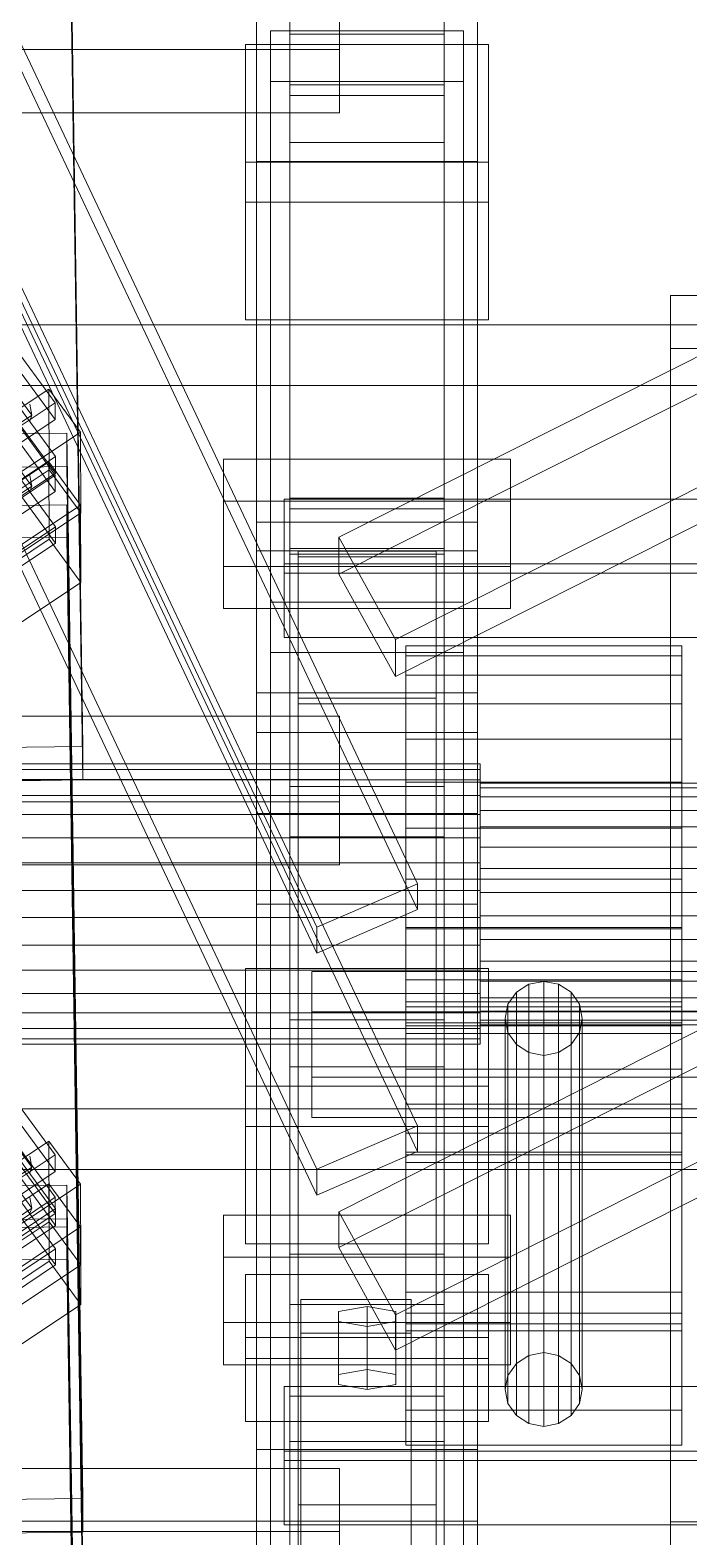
# Model space of a CAD drawing. Header units: millimetres. Extents: x -1970 to 34302, y -65268 to 6837.
# Drawn here: x 369 to 488.3, y -32919.6 to -32646.6 of the extents above; entities that cross this region are included whole.
import ezdxf

# ---------------------------------------------------------------- set-up
doc = ezdxf.new("R2010")
doc.units = ezdxf.units.MM
for name, color, linetype, lineweight in [('frontal_C01', 7, 'Continuous', 0), ('frontal_C02', 7, 'Continuous', 0), ('frontal_tolva', 7, 'Continuous', 0)]:
    doc.layers.add(name, color=color, linetype=linetype, lineweight=lineweight)

msp = doc.modelspace()

# ---------------------------------------------------------------- linework, layer by layer
at = {"layer": 'frontal_C01'}
for p, q in [((416, -32658.474), (416, -32444.15)), ((444, -32444.15), (444, -32658.474)), ((416, -32452.672), (416, -32666.996)), ((444, -32666.996), (444, -32452.672)), ((410, -32670.388), (410, -32507.547)), ((450, -32670.388), (450, -32507.547)), ((375.644, -32583.371), (378.512, -32776.371)), ((378.512, -32782.459), (375.644, -32589.459)), ((416, -32825.881), (416, -32611.557)), ((444, -32611.557), (444, -32825.881)), ((424.864, -32738.466), (674.864, -32612.73)), ((416, -32620.079), (416, -32834.403)), ((674.864, -32619.426), (424.864, -32745.163)), ((444, -32834.403), (444, -32620.079)), ((435.136, -32756.998), (685.136, -32631.261)), ((410, -32632.286), (410, -32670.388)), ((410, -32735.774), (410, -32632.286)), ((450, -32670.388), (450, -32632.286)), ((450, -32632.286), (450, -32735.774)), ((425, -32634.686), (425, -32650.148)), ((435.136, -32763.694), (685.136, -32637.957)), ((412.5, -32655.903), (412.5, -32646.772)), ((412.5, -32646.772), (447.5, -32646.772)), ((412.5, -32923.012), (412.5, -32646.772)), ((416, -32656.508), (416, -32647.377)), ((416, -32647.377), (444, -32647.377)), ((416, -32731.395), (416, -32647.377)), ((425, -32661.579), (425, -32646.116)), ((444, -32647.377), (444, -32656.508)), ((444, -32647.377), (444, -32731.395)), ((447.5, -32646.772), (447.5, -32655.903)), ((447.5, -32646.772), (447.5, -32923.012)), ((425, -32650.148), (-425, -32650.148)), ((408, -32670.531), (408, -32649.224)), ((408, -32649.224), (452, -32649.224)), ((408, -32677.801), (408, -32649.224)), ((425, -32661.579), (425, -32650.148)), ((452, -32649.224), (452, -32670.531)), ((452, -32649.224), (452, -32677.801)), ((447.5, -32655.903), (412.5, -32655.903)), ((412.5, -32932.143), (412.5, -32655.903)), ((447.5, -32932.143), (447.5, -32655.903)), ((444, -32656.508), (416, -32656.508)), ((416, -32656.508), (416, -32740.526)), ((444, -32658.474), (416, -32658.474)), ((416, -32658.474), (416, -32666.996)), ((444, -32740.526), (444, -32656.508)), ((444, -32666.996), (444, -32658.474)), ((-425, -32661.579), (425, -32661.579)), ((416, -32666.996), (444, -32666.996)), ((452, -32670.531), (408, -32670.531)), ((408, -32670.531), (408, -32699.107)), ((410, -32670.388), (450, -32670.388)), ((410, -32773.876), (410, -32670.388)), ((450, -32773.876), (450, -32670.388)), ((452, -32699.107), (452, -32670.531)), ((345.969, -32676.673), (373.501, -32714.116)), ((452, -32677.801), (408, -32677.801)), ((408, -32677.801), (408, -32699.107)), ((452, -32699.107), (452, -32677.801)), ((373.513, -32717.16), (345.981, -32679.716)), ((346.008, -32686.413), (373.539, -32723.856)), ((373.551, -32726.9), (346.02, -32689.456)), ((408, -32699.107), (452, -32699.107)), ((369.265, -32716.374), (363.53, -32708.574)), ((360.882, -32719.296), (372.35, -32711.643)), ((372.35, -32711.643), (372.408, -32726.253)), ((372.35, -32711.643), (378.086, -32719.444)), ((373.501, -32714.116), (362.033, -32721.77)), ((369.265, -32716.374), (368.888, -32714.373)), ((373.513, -32717.16), (373.501, -32714.116)), ((359.436, -32722.934), (369.265, -32716.374)), ((362.045, -32724.813), (373.513, -32717.16)), ((368.9, -32717.366), (369.265, -32716.374)), ((357.646, -32719.852), (375.644, -32719.609)), ((378.086, -32719.444), (366.618, -32727.097)), ((375.644, -32719.609), (375.644, -32725.697)), ((375.644, -32719.609), (378.512, -32912.609)), ((378.143, -32734.054), (378.086, -32719.444)), ((373.539, -32723.856), (362.071, -32731.51)), ((373.551, -32726.9), (373.539, -32723.856)), ((375.644, -32725.697), (357.646, -32725.94)), ((372.408, -32726.253), (360.939, -32733.906)), ((362.083, -32734.553), (373.551, -32726.9)), ((378.143, -32734.054), (372.408, -32726.253)), ((378.512, -32918.697), (375.644, -32725.697)), ((404, -32743.795), (404, -32724.315)), ((404, -32724.315), (456, -32724.315)), ((404, -32731.936), (404, -32724.315)), ((456, -32724.315), (456, -32743.795)), ((456, -32724.315), (456, -32731.936)), ((456, -32731.936), (404, -32731.936)), ((404, -32731.936), (404, -32751.416)), ((444, -32731.395), (416, -32731.395)), ((416, -32731.395), (416, -32740.526)), ((444, -32740.526), (444, -32731.395)), ((456, -32751.416), (456, -32731.936)), ((366.675, -32741.707), (378.143, -32734.054)), ((450, -32735.774), (410, -32735.774)), ((410, -32735.774), (410, -32773.876)), ((410, -33101.026), (410, -32735.774)), ((450, -32773.876), (450, -32735.774)), ((450, -32735.774), (450, -33101.026)), ((416, -32740.526), (444, -32740.526)), ((435.136, -32756.998), (424.864, -32738.466)), ((424.864, -32738.466), (424.864, -32745.163)), ((450, -32740.922), (410, -32740.922)), ((410, -32740.922), (410, -32788.55)), ((410, -32903.764), (410, -32740.922)), ((417.5, -32768.659), (417.5, -32740.992)), ((417.5, -32740.992), (442.5, -32740.992)), ((417.5, -32740.992), (417.5, -32913.744)), ((442.5, -32742.009), (417.5, -32742.009)), ((417.5, -32742.009), (417.5, -32767.641)), ((417.5, -33383.501), (417.5, -32742.009)), ((442.5, -32740.992), (442.5, -32768.659)), ((442.5, -32913.744), (442.5, -32740.992)), ((442.5, -32767.641), (442.5, -32742.009)), ((442.5, -32742.009), (442.5, -33383.501)), ((450, -32788.55), (450, -32740.922)), ((450, -32740.922), (450, -32903.764)), ((456, -32743.795), (404, -32743.795)), ((404, -32743.795), (404, -32751.416)), ((424.864, -32745.163), (435.136, -32763.694)), ((456, -32751.416), (456, -32743.795)), ((404, -32751.416), (456, -32751.416)), ((412.5, -32759.391), (412.5, -32750.26)), ((412.5, -32750.26), (447.5, -32750.26)), ((412.5, -33026.5), (412.5, -32750.26)), ((447.5, -32750.26), (447.5, -32759.391)), ((447.5, -32750.26), (447.5, -33026.5)), ((435.136, -32763.694), (435.136, -32756.998)), ((447.5, -32759.391), (412.5, -32759.391)), ((412.5, -33035.631), (412.5, -32759.391)), ((447.5, -33035.631), (447.5, -32759.391)), ((417.5, -32767.641), (442.5, -32767.641)), ((417.5, -33409.133), (417.5, -32767.641)), ((442.5, -33409.133), (442.5, -32767.641)), ((442.5, -32768.659), (417.5, -32768.659)), ((417.5, -32768.659), (417.5, -32941.411)), ((442.5, -32768.659), (442.5, -32941.411)), ((-425, -32770.924), (425, -32770.924)), ((425, -32770.924), (425, -32786.386)), ((425, -32770.924), (425, -32782.355)), ((410, -32773.876), (450, -32773.876)), ((410, -33139.128), (410, -32773.876)), ((450, -33139.128), (450, -32773.876)), ((378.512, -32776.371), (360.514, -32776.614)), ((378.512, -32782.459), (378.512, -32776.371)), ((425, -32782.355), (-425, -32782.355)), ((360.514, -32782.702), (378.512, -32782.459)), ((416, -32792.746), (416, -32783.615)), ((416, -32783.615), (444, -32783.615)), ((416, -32868.364), (416, -32783.615)), ((425, -32797.817), (425, -32782.355)), ((444, -32783.615), (444, -32792.746)), ((444, -32783.615), (444, -32868.364)), ((425, -32786.386), (-425, -32786.386)), ((425, -32797.817), (425, -32786.386)), ((410, -32788.55), (450, -32788.55)), ((410, -32951.391), (410, -32788.55)), ((450, -32951.391), (450, -32788.55)), ((444, -32792.746), (416, -32792.746)), ((416, -32792.746), (416, -32877.496)), ((444, -32877.496), (444, -32792.746)), ((-425, -32797.817), (425, -32797.817)), ((345.969, -32812.911), (373.501, -32850.354)), ((373.513, -32853.398), (345.981, -32815.954)), ((408, -32837.938), (408, -32816.631)), ((408, -32816.631), (452, -32816.631)), ((408, -32845.208), (408, -32816.631)), ((452, -32816.631), (452, -32837.938)), ((452, -32816.631), (452, -32845.208)), ((346.008, -32822.651), (373.539, -32860.094)), ((373.551, -32863.138), (346.02, -32825.695)), ((444, -32825.881), (416, -32825.881)), ((416, -32825.881), (416, -32834.403)), ((444, -32834.403), (444, -32825.881)), ((416, -32834.403), (444, -32834.403)), ((452, -32837.938), (408, -32837.938)), ((408, -32837.938), (408, -32866.514)), ((452, -32866.514), (452, -32837.938)), ((369.265, -32852.613), (363.53, -32844.812)), ((452, -32845.208), (408, -32845.208)), ((408, -32845.208), (408, -32866.514)), ((452, -32866.514), (452, -32845.208)), ((360.882, -32855.534), (372.35, -32847.881)), ((372.35, -32847.881), (372.408, -32862.491)), ((372.35, -32847.881), (378.086, -32855.682)), ((373.501, -32850.354), (362.033, -32858.008)), ((369.265, -32852.613), (368.888, -32850.611)), ((373.513, -32853.398), (373.501, -32850.354)), ((359.436, -32859.172), (369.265, -32852.613)), ((362.045, -32861.051), (373.513, -32853.398)), ((368.9, -32853.604), (369.265, -32852.613)), ((357.646, -32856.09), (375.644, -32855.848)), ((378.086, -32855.682), (366.618, -32863.335)), ((375.644, -32855.848), (375.644, -32861.935)), ((375.644, -32855.848), (378.512, -33048.848)), ((378.143, -32870.292), (378.086, -32855.682)), ((373.539, -32860.094), (362.071, -32867.748)), ((373.551, -32863.138), (373.539, -32860.094)), ((375.644, -32861.935), (357.646, -32862.178)), ((372.408, -32862.491), (360.939, -32870.144)), ((362.083, -32870.791), (373.551, -32863.138)), ((378.143, -32870.292), (372.408, -32862.491)), ((378.512, -33054.935), (375.644, -32861.935)), ((404, -32880.765), (404, -32861.285)), ((404, -32861.285), (456, -32861.285)), ((404, -32868.905), (404, -32861.285)), ((456, -32861.285), (456, -32880.765)), ((456, -32861.285), (456, -32868.905)), ((456, -32868.905), (404, -32868.905)), ((404, -32868.905), (404, -32888.385)), ((408, -32866.514), (452, -32866.514)), ((444, -32868.364), (416, -32868.364)), ((416, -32868.364), (416, -32877.496)), ((444, -32877.496), (444, -32868.364)), ((456, -32888.385), (456, -32868.905)), ((366.675, -32877.945), (378.143, -32870.292)), ((408, -32887.251), (408, -32872.032)), ((408, -32872.032), (452, -32872.032)), ((408, -32883.463), (408, -32872.032)), ((452, -32872.032), (452, -32887.251)), ((452, -32872.032), (452, -32883.463)), ((418, -32882.686), (418, -32876.598)), ((418, -32876.598), (438, -32876.598)), ((418, -33013.956), (418, -32876.598)), ((438, -32876.598), (438, -32882.686)), ((438, -32876.598), (438, -33013.956)), ((416, -32877.496), (444, -32877.496)), ((430, -32877.816), (424.804, -32878.729)), ((424.804, -32878.729), (424.804, -32880.555)), ((424.804, -32890.159), (424.804, -32878.729)), ((435.196, -32878.729), (430, -32877.816)), ((430, -32889.246), (430, -32877.816)), ((435.196, -32880.555), (435.196, -32878.729)), ((435.196, -32890.159), (435.196, -32878.729)), ((456, -32880.765), (404, -32880.765)), ((404, -32880.765), (404, -32888.385)), ((424.804, -32880.555), (430, -32881.468)), ((424.804, -32891.986), (424.804, -32880.555)), ((430, -32881.468), (435.196, -32880.555)), ((430, -32881.468), (430, -32892.899)), ((435.196, -32891.986), (435.196, -32880.555)), ((456, -32888.385), (456, -32880.765)), ((452, -32883.463), (408, -32883.463)), ((408, -32883.463), (408, -32898.682)), ((438, -32882.686), (418, -32882.686)), ((418, -32882.686), (418, -33020.044)), ((438, -33020.044), (438, -32882.686)), ((452, -32898.682), (452, -32883.463)), ((452, -32887.251), (408, -32887.251)), ((408, -32887.251), (408, -32898.682)), ((452, -32898.682), (452, -32887.251)), ((404, -32888.385), (456, -32888.385)), ((424.804, -32890.159), (430, -32889.246)), ((424.804, -32891.986), (424.804, -32890.159)), ((430, -32889.246), (435.196, -32890.159)), ((435.196, -32890.159), (435.196, -32891.986)), ((430, -32892.899), (424.804, -32891.986)), ((435.196, -32891.986), (430, -32892.899)), ((408, -32898.682), (452, -32898.682)), ((450, -32903.764), (410, -32903.764)), ((410, -32903.764), (410, -32951.391)), ((410, -33007.252), (410, -32903.764)), ((450, -32951.391), (450, -32903.764)), ((450, -32903.764), (450, -33007.252)), ((-425, -32907.162), (425, -32907.162)), ((425, -32907.162), (425, -32922.624)), ((425, -32907.162), (425, -32918.593)), ((378.512, -32912.609), (360.514, -32912.852)), ((378.512, -32918.697), (378.512, -32912.609)), ((442.5, -32913.744), (417.5, -32913.744)), ((417.5, -32913.744), (417.5, -32941.411)), ((442.5, -32941.411), (442.5, -32913.744)), ((-450, -32916.727), (450, -32916.727)), ((450, -32916.727), (450, -32928.902)), ((450, -32916.727), (450, -32950.066)), ((425, -32918.593), (-425, -32918.593)), ((360.514, -32918.94), (378.512, -32918.697)), ((425, -32934.055), (425, -32918.593))]:
    msp.add_line(p, q, dxfattribs=at)
at = {"layer": 'frontal_C02'}
for p, q in [((299.114, -32504.801), (439.114, -32801.266)), ((439.114, -32805.942), (299.114, -32509.477)), ((420.886, -32809.138), (280.886, -32512.674)), ((420.886, -32813.814), (280.886, -32517.35)), ((299.114, -32548.641), (439.114, -32845.106)), ((439.114, -32849.782), (299.114, -32553.317)), ((420.886, -32852.978), (280.886, -32556.513)), ((420.886, -32857.654), (280.886, -32561.19)), ((345.969, -32689.662), (373.501, -32727.255)), ((373.513, -32730.178), (345.981, -32692.585)), ((485, -32916.833), (485, -32694.711)), ((485, -32694.711), (775, -32694.711)), ((485, -32704.274), (485, -32694.711)), ((346.008, -32699.015), (373.539, -32736.608)), ((373.551, -32739.53), (346.02, -32701.938)), ((775, -32704.274), (485, -32704.274)), ((485, -32704.274), (485, -32926.396)), ((369.265, -32729.243), (363.53, -32721.411)), ((360.882, -32732.496), (372.35, -32724.812)), ((372.35, -32724.812), (372.408, -32738.841)), ((372.35, -32724.812), (378.086, -32732.644)), ((359.436, -32735.828), (369.265, -32729.243)), ((373.501, -32727.255), (362.033, -32734.939)), ((369.265, -32729.243), (368.888, -32727.298)), ((368.9, -32730.173), (369.265, -32729.243)), ((373.513, -32730.178), (373.501, -32727.255)), ((362.045, -32737.861), (373.513, -32730.178)), ((415, -32743.279), (415, -32731.588)), ((415, -32731.588), (760, -32731.588)), ((415, -32744.977), (415, -32731.588)), ((357.646, -32732.867), (375.644, -32732.624)), ((378.086, -32732.644), (366.618, -32740.327)), ((375.644, -32732.624), (375.644, -32738.469)), ((375.644, -32732.624), (378.512, -32926.391)), ((378.143, -32746.673), (378.086, -32732.644)), ((416, -32741.525), (416, -32733.342)), ((416, -32733.342), (444, -32733.342)), ((416, -32948.517), (416, -32733.342)), ((424.864, -32860.716), (674.864, -32734.479)), ((444, -32733.342), (444, -32741.525)), ((444, -32733.342), (444, -32948.517)), ((373.539, -32736.608), (362.071, -32744.291)), ((373.551, -32739.53), (373.539, -32736.608)), ((375.644, -32738.469), (357.646, -32738.713)), ((372.408, -32738.841), (360.939, -32746.524)), ((362.083, -32747.214), (373.551, -32739.53)), ((378.143, -32746.673), (372.408, -32738.841)), ((378.512, -32932.236), (375.644, -32738.469)), ((760, -32743.279), (415, -32743.279)), ((415, -32743.279), (415, -32756.667)), ((444, -32741.525), (416, -32741.525)), ((416, -32741.525), (416, -32956.701)), ((674.864, -32740.909), (424.864, -32867.145)), ((444, -32956.701), (444, -32741.525)), ((760, -32744.977), (415, -32744.977)), ((415, -32744.977), (415, -32756.667)), ((366.675, -32754.356), (378.143, -32746.673)), ((435.136, -32879.321), (685.136, -32753.084)), ((415, -32756.667), (760, -32756.667)), ((435.136, -32885.751), (685.136, -32759.514)), ((437, -32763.443), (437, -32758.156)), ((437, -32758.156), (437, -32759.991)), ((487, -32758.156), (437, -32758.156)), ((487, -32759.991), (487, -32758.156)), ((487, -32758.156), (487, -32763.443)), ((437, -32759.991), (437, -32768.67)), ((487, -32759.991), (437, -32759.991)), ((487, -32768.67), (487, -32759.991)), ((437, -32775.048), (437, -32763.443)), ((487, -32763.443), (437, -32763.443)), ((487, -32763.443), (487, -32775.048)), ((450, -32766.677), (410, -32766.677)), ((410, -32766.677), (410, -32804.93)), ((410, -32923.039), (410, -32766.677)), ((450, -32804.93), (450, -32766.677)), ((450, -32766.677), (450, -32923.039)), ((437, -32768.67), (437, -32782.869)), ((487, -32768.67), (437, -32768.67)), ((487, -32782.869), (487, -32768.67)), ((437, -32791.203), (437, -32775.048)), ((487, -32775.048), (437, -32775.048)), ((487, -32775.048), (487, -32791.203)), ((450.5, -32779.557), (342.5, -32779.557)), ((450.5, -32780.553), (342.5, -32780.553)), ((450.5, -32780.553), (450.5, -32779.557)), ((450.5, -32779.557), (450.5, -32782.425)), ((450.5, -32785.261), (450.5, -32780.553)), ((450.5, -32782.425), (342.5, -32782.425)), ((437, -32782.869), (437, -32800.429)), ((487, -32782.869), (437, -32782.869)), ((450.5, -32782.425), (450.5, -32788.721)), ((450.5, -32785.516), (450.5, -32783.041)), ((450.5, -32783.041), (450.5, -32783.9)), ((550.5, -32783.041), (450.5, -32783.041)), ((450.5, -32783.9), (450.5, -32787.962)), ((550.5, -32783.9), (450.5, -32783.9)), ((487, -32800.429), (487, -32782.869)), ((450.5, -32785.261), (342.5, -32785.261)), ((450.5, -32792.965), (450.5, -32785.261)), ((450.5, -32790.947), (450.5, -32785.516)), ((550.5, -32785.516), (450.5, -32785.516)), ((450.5, -32788.721), (342.5, -32788.721)), ((450.5, -32787.962), (450.5, -32794.609)), ((550.5, -32787.962), (450.5, -32787.962)), ((450.5, -32788.721), (450.5, -32797.486)), ((437, -32809.449), (437, -32791.203)), ((437, -32791.203), (487, -32791.203)), ((450.5, -32798.509), (450.5, -32790.947)), ((550.5, -32790.947), (450.5, -32790.947)), ((487, -32791.203), (487, -32809.449)), ((450.5, -32792.965), (342.5, -32792.965)), ((450.5, -32802.492), (450.5, -32792.965)), ((450.5, -32794.609), (450.5, -32802.828)), ((550.5, -32794.609), (450.5, -32794.609)), ((342.5, -32797.486), (450.5, -32797.486)), ((450.5, -32797.486), (450.5, -32807.386)), ((437, -32800.429), (437, -32818.676)), ((487, -32800.429), (437, -32800.429)), ((450.5, -32807.05), (450.5, -32798.509)), ((450.5, -32798.509), (550.5, -32798.509)), ((487, -32818.676), (487, -32800.429)), ((450.5, -32802.492), (342.5, -32802.492)), ((439.114, -32801.266), (420.886, -32809.138)), ((439.114, -32805.942), (439.114, -32801.266)), ((450.5, -32812.392), (450.5, -32802.492)), ((450.5, -32802.828), (450.5, -32811.369)), ((550.5, -32802.828), (450.5, -32802.828)), ((410, -32804.93), (450, -32804.93)), ((410, -32961.292), (410, -32804.93)), ((420.886, -32813.814), (439.114, -32805.942)), ((450, -32961.292), (450, -32804.93)), ((450.5, -32807.386), (342.5, -32807.386)), ((450.5, -32815.27), (450.5, -32807.05)), ((550.5, -32807.05), (450.5, -32807.05)), ((450.5, -32807.386), (450.5, -32816.913)), ((420.886, -32809.138), (420.886, -32813.814)), ((437, -32882.251), (437, -32809.185)), ((437, -32809.185), (487, -32809.185)), ((437, -32823.53), (437, -32809.185)), ((437, -32827.009), (437, -32809.449)), ((487, -32809.449), (437, -32809.449)), ((450.5, -32811.369), (450.5, -32818.931)), ((550.5, -32811.369), (450.5, -32811.369)), ((487, -32809.185), (487, -32882.251)), ((487, -32809.185), (487, -32823.53)), ((487, -32809.449), (487, -32827.009)), ((450.5, -32812.392), (342.5, -32812.392)), ((450.5, -32821.157), (450.5, -32812.392)), ((450.5, -32816.913), (342.5, -32816.913)), ((450.5, -32821.917), (450.5, -32815.27)), ((550.5, -32815.27), (450.5, -32815.27)), ((450.5, -32816.913), (450.5, -32824.617)), ((420, -32824.464), (420, -32817.157)), ((420, -32817.157), (823, -32817.157)), ((420, -32836.284), (420, -32817.157)), ((437, -32818.676), (437, -32834.831)), ((487, -32818.676), (437, -32818.676)), ((450.5, -32818.931), (450.5, -32824.363)), ((550.5, -32818.931), (450.5, -32818.931)), ((459.321, -32819.472), (457.05, -32820.923)), ((462, -32818.962), (459.321, -32819.472)), ((459.321, -32886.693), (459.321, -32819.472)), ((464.679, -32819.472), (462, -32818.962)), ((462, -32886.184), (462, -32818.962)), ((466.95, -32820.923), (464.679, -32819.472)), ((464.679, -32886.693), (464.679, -32819.472)), ((487, -32834.831), (487, -32818.676)), ((450.5, -32821.157), (342.5, -32821.157)), ((345.969, -32820.448), (373.501, -32858.041)), ((450.5, -32827.453), (450.5, -32821.157)), ((450.5, -32825.979), (450.5, -32821.917)), ((550.5, -32821.917), (450.5, -32821.917)), ((457.05, -32820.923), (455.533, -32823.095)), ((457.05, -32888.144), (457.05, -32820.923)), ((468.467, -32823.095), (466.95, -32820.923)), ((466.95, -32888.144), (466.95, -32820.923)), ((450.5, -32824.617), (342.5, -32824.617)), ((373.513, -32860.963), (345.981, -32823.37)), ((823, -32824.464), (420, -32824.464)), ((420, -32824.464), (420, -32843.59)), ((437, -32875.235), (437, -32822.627)), ((437, -32822.627), (487, -32822.627)), ((437, -32828.365), (437, -32822.627)), ((487, -32823.53), (437, -32823.53)), ((437, -32823.53), (437, -32896.596)), ((450.5, -32824.363), (450.5, -32826.838)), ((550.5, -32824.363), (450.5, -32824.363)), ((450.5, -32824.617), (450.5, -32829.326)), ((455.533, -32823.095), (455, -32825.657)), ((455.533, -32890.316), (455.533, -32823.095)), ((469, -32825.657), (468.467, -32823.095)), ((468.467, -32890.316), (468.467, -32823.095)), ((487, -32822.627), (487, -32875.235)), ((487, -32822.627), (487, -32828.365)), ((487, -32896.596), (487, -32823.53)), ((450.5, -32827.453), (342.5, -32827.453)), ((437, -32879.06), (437, -32826.452)), ((437, -32826.452), (487, -32826.452)), ((437, -32850.361), (437, -32826.452)), ((437, -32841.209), (437, -32827.009)), ((487, -32827.009), (437, -32827.009)), ((450.5, -32826.838), (450.5, -32825.979)), ((550.5, -32825.979), (450.5, -32825.979)), ((550.5, -32826.838), (450.5, -32826.838)), ((450.5, -32830.322), (450.5, -32827.453)), ((455, -32825.657), (455.533, -32828.219)), ((455, -32892.878), (455, -32825.657)), ((468.467, -32828.219), (469, -32825.657)), ((469, -32825.657), (469, -32892.878)), ((487, -32826.452), (487, -32879.06)), ((487, -32826.452), (487, -32850.361)), ((487, -32827.009), (487, -32841.209)), ((450.5, -32829.326), (342.5, -32829.326)), ((450.5, -32830.322), (342.5, -32830.322)), ((346.008, -32829.8), (373.539, -32867.393)), ((487, -32828.365), (437, -32828.365)), ((437, -32828.365), (437, -32880.973)), ((450.5, -32829.326), (450.5, -32830.322)), ((455.533, -32828.219), (457.05, -32830.39)), ((455.533, -32895.44), (455.533, -32828.219)), ((457.05, -32830.39), (459.321, -32831.842)), ((457.05, -32897.612), (457.05, -32830.39)), ((464.679, -32831.842), (466.95, -32830.39)), ((466.95, -32830.39), (468.467, -32828.219)), ((466.95, -32897.612), (466.95, -32830.39)), ((468.467, -32895.44), (468.467, -32828.219)), ((487, -32880.973), (487, -32828.365)), ((373.551, -32870.316), (346.02, -32832.723)), ((459.321, -32831.842), (462, -32832.351)), ((459.321, -32899.063), (459.321, -32831.842)), ((462, -32832.351), (464.679, -32831.842)), ((462, -32899.572), (462, -32832.351)), ((464.679, -32899.063), (464.679, -32831.842)), ((437, -32834.831), (437, -32846.435)), ((487, -32834.831), (437, -32834.831)), ((487, -32846.435), (487, -32834.831)), ((823, -32836.284), (420, -32836.284)), ((420, -32836.284), (420, -32843.59)), ((437, -32849.887), (437, -32841.209)), ((487, -32841.209), (437, -32841.209)), ((487, -32841.209), (487, -32849.887)), ((420, -32843.59), (823, -32843.59)), ((439.114, -32845.106), (420.886, -32852.978)), ((437, -32846.435), (437, -32851.722)), ((487, -32846.435), (437, -32846.435)), ((439.114, -32849.782), (439.114, -32845.106)), ((487, -32851.722), (487, -32846.435)), ((420.886, -32857.654), (439.114, -32849.782)), ((369.265, -32860.028), (363.53, -32852.196)), ((437, -32851.722), (437, -32849.887)), ((487, -32849.887), (437, -32849.887)), ((487, -32850.361), (437, -32850.361)), ((437, -32850.361), (437, -32902.968)), ((487, -32851.722), (437, -32851.722)), ((487, -32849.887), (487, -32851.722)), ((487, -32902.968), (487, -32850.361)), ((420.886, -32852.978), (420.886, -32857.654)), ((360.882, -32863.281), (372.35, -32855.597)), ((372.35, -32855.597), (372.408, -32869.626)), ((372.35, -32855.597), (378.086, -32863.429)), ((359.436, -32866.614), (369.265, -32860.028)), ((373.501, -32858.041), (362.033, -32865.724)), ((369.265, -32860.028), (368.888, -32858.084)), ((368.9, -32860.958), (369.265, -32860.028)), ((373.513, -32860.963), (373.501, -32858.041)), ((435.136, -32879.321), (424.864, -32860.716)), ((424.864, -32860.716), (424.864, -32867.145)), ((357.646, -32863.652), (375.644, -32863.409)), ((362.045, -32868.647), (373.513, -32860.963)), ((378.086, -32863.429), (366.618, -32871.113)), ((375.644, -32863.409), (375.644, -32869.254)), ((375.644, -32863.409), (378.512, -33057.176)), ((378.143, -32877.458), (378.086, -32863.429)), ((373.539, -32867.393), (362.071, -32875.076)), ((373.551, -32870.316), (373.539, -32867.393)), ((424.864, -32867.145), (435.136, -32885.751)), ((375.644, -32869.254), (357.646, -32869.498)), ((372.408, -32869.626), (360.939, -32877.31)), ((362.083, -32877.999), (373.551, -32870.316)), ((378.143, -32877.458), (372.408, -32869.626)), ((378.512, -33063.022), (375.644, -32869.254)), ((487, -32875.235), (437, -32875.235)), ((437, -32875.235), (437, -32880.973)), ((487, -32880.973), (487, -32875.235)), ((366.675, -32885.141), (378.143, -32877.458)), ((435.136, -32885.751), (435.136, -32879.321)), ((487, -32879.06), (437, -32879.06)), ((437, -32879.06), (437, -32902.968)), ((487, -32902.968), (487, -32879.06)), ((437, -32880.973), (487, -32880.973)), ((487, -32882.251), (437, -32882.251)), ((437, -32882.251), (437, -32896.596)), ((487, -32896.596), (487, -32882.251)), ((457.05, -32888.144), (459.321, -32886.693)), ((459.321, -32886.693), (462, -32886.184)), ((462, -32886.184), (464.679, -32886.693)), ((464.679, -32886.693), (466.95, -32888.144)), ((455, -32892.878), (455.533, -32890.316)), ((455.533, -32890.316), (457.05, -32888.144)), ((466.95, -32888.144), (468.467, -32890.316)), ((468.467, -32890.316), (469, -32892.878)), ((415, -32904.025), (415, -32892.334)), ((415, -32892.334), (760, -32892.334)), ((415, -32905.723), (415, -32892.334)), ((455.533, -32895.44), (455, -32892.878)), ((469, -32892.878), (468.467, -32895.44)), ((416, -32902.271), (416, -32894.088)), ((416, -32894.088), (444, -32894.088)), ((416, -33109.263), (416, -32894.088)), ((444, -32894.088), (444, -32902.271)), ((444, -32894.088), (444, -33109.263)), ((457.05, -32897.612), (455.533, -32895.44)), ((468.467, -32895.44), (466.95, -32897.612)), ((437, -32896.596), (487, -32896.596)), ((459.321, -32899.063), (457.05, -32897.612)), ((466.95, -32897.612), (464.679, -32899.063)), ((462, -32899.572), (459.321, -32899.063)), ((464.679, -32899.063), (462, -32899.572)), ((760, -32904.025), (415, -32904.025)), ((415, -32904.025), (415, -32917.413)), ((444, -32902.271), (416, -32902.271)), ((416, -32902.271), (416, -33117.447)), ((437, -32902.968), (487, -32902.968)), ((444, -33117.447), (444, -32902.271)), ((760, -32905.723), (415, -32905.723)), ((415, -32905.723), (415, -32917.413)), ((415, -32917.413), (760, -32917.413)), ((775, -32916.833), (485, -32916.833)), ((485, -32916.833), (485, -32926.396))]:
    msp.add_line(p, q, dxfattribs=at)
at = {"layer": 'frontal_tolva'}
for p, q in [((-1821.5, -32700), (1821.5, -32700)), ((-1725, -32700), (1725, -32700)), ((-1821.5, -32711), (1821.5, -32711)), ((-1821.5, -32842), (1821.5, -32842)), ((-1821.5, -32853), (1821.5, -32853))]:
    msp.add_line(p, q, dxfattribs=at)

doc.saveas('drawing.dxf')
